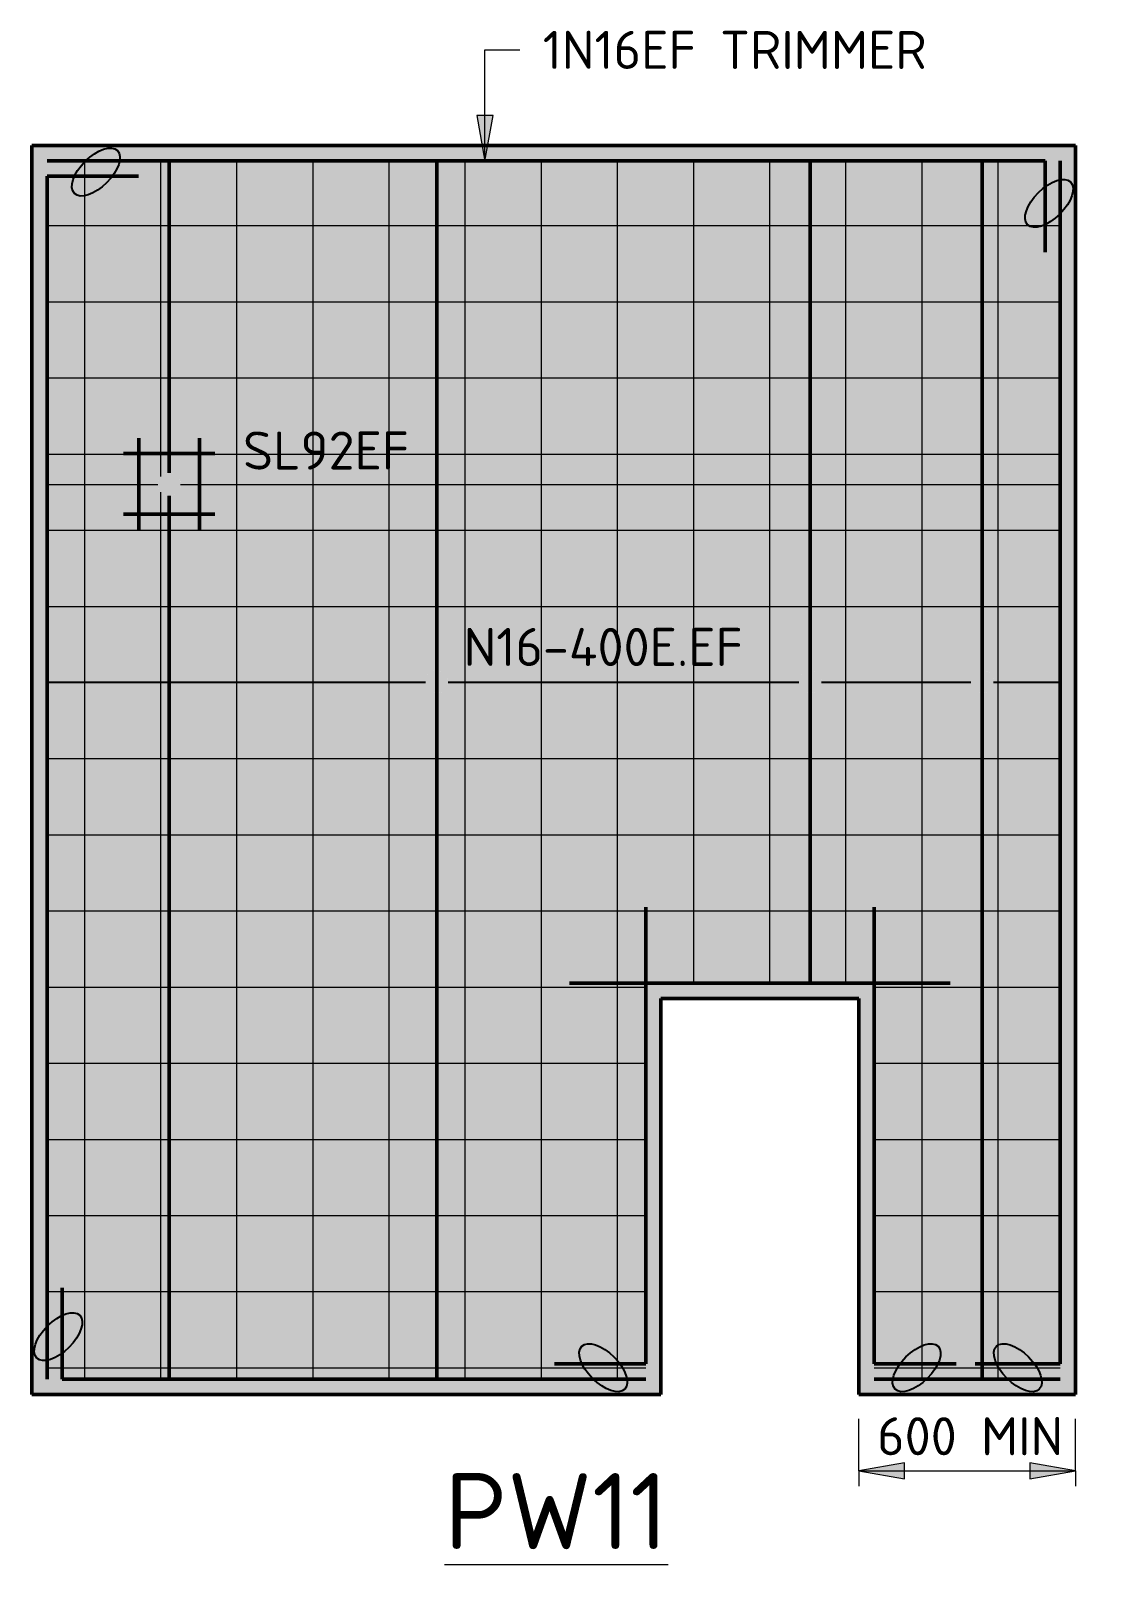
# Model space of a CAD drawing. Header units: millimetres. Extents: x -1292747 to -1174108, y -8316 to 50210.
# Drawn here: x -1187077 to -1180098, y -8316 to 1780 of the extents above; entities that cross this region are included whole.
import ezdxf

# ---------------------------------------------------------------- set-up
doc = ezdxf.new("R2010")
doc.units = ezdxf.units.MM
for name, color, linetype, lineweight in [('A-000-T_TEXT', 231, 'Continuous', 13), ('A-010-D_DIM', 211, 'Continuous', 13), ('A-010-D_DIM-100', 211, 'Continuous', 13), ('A-010-M_LINE', 90, 'Continuous', 13), ('A-060-M_DETAIL', 3, 'Continuous', 25), ('Z-000-T_TEXT', 131, 'Continuous', 18), ('Z-060-M_DETAIL', 92, 'Continuous', 25)]:
    doc.layers.add(name, color=color, linetype=linetype, lineweight=lineweight)
doc.styles.add('ISOCPEUR', font='isocpeur.ttf', dxfattribs={"height": 250})
doc.styles.add('ISOCPEUR_B_2', font='', dxfattribs={"height": 500})
doc.styles.get('ISOCPEUR_B_2').set_extended_font_data('ISOCPEUR', bold=True)
doc.dimstyles.new('2_5___Arrow___Transparent', dxfattribs={"dimscale": 304.8, "dimtxt": 248.995294, "dimasz": 0.984252, "dimexe": 0.328084, "dimexo": 0.524934, "dimgap": 0.082021, "dimtad": 1, "dimdec": 0, "dimzin": 0, "dimdsep": 46, "dimtxsty": 'ISOCPEUR', "dimsah": 1, "dimcen": 0.09, "dimadec": 0, "dimazin": 0, "dimtfac": 1, "dimtdec": 4, "dimtix": 1, "dimtmove": 0, "dimatfit": 3, "dimfxl": 1, "dimtvp": 1, "dimtolj": 1, "dimtzin": 0, "dimlwd": 18, "dimlwe": 18, "dimarcsym": 2})

# ---------------------------------------------------------------- blocks, each defined once
blk = doc.blocks.new('NRP_Reinf Extent - Extent Scale 100-4198269-S3_901 - TYPICAL PRECAST TYPE DETAILS')
at = {"layer": 'Z-060-M_DETAIL', "lineweight": 13}
for points in [[(2660, -75), (2679, -72), (2697, -65), (2713, -53), (2725, -38), (2732, -19), (2735, 0), (2732, 19), (2725, 37), (2713, 53), (2697, 65), (2679, 72), (2660, 75), (2640, 72), (2622, 65), (2607, 53), (2595, 37), (2587, 19), (2585, 0), (2587, -19), (2595, -38), (2607, -53), (2622, -65), (2640, -72)], [(5112, -75), (5131, -72), (5149, -65), (5165, -53), (5177, -38), (5184, -19), (5187, 0), (5184, 19), (5177, 37), (5165, 53), (5149, 65), (5131, 72), (5112, 75), (5092, 72), (5074, 65), (5059, 53), (5047, 37), (5039, 19), (5037, 0), (5039, -19), (5047, -38), (5059, -53), (5074, -65), (5092, -72)], [(6242, -75), (6261, -72), (6279, -65), (6295, -53), (6307, -38), (6314, -19), (6317, 0), (6314, 19), (6307, 37), (6295, 53), (6279, 65), (6261, 72), (6242, 75), (6222, 72), (6204, 65), (6189, 53), (6177, 37), (6169, 19), (6167, 0), (6169, -19), (6177, -38), (6189, -53), (6204, -65), (6222, -72)]]:
    blk.add_hatch(color=226, dxfattribs=at).paths.add_polyline_path(points)
at = {"layer": 'Z-060-M_DETAIL', "color": 236, "lineweight": 50}
for p, q in [((100, -200), (100, 200)), ((6755, -200), (6755, 200))]:
    blk.add_line(p, q, dxfattribs=at)
at = {"layer": 'Z-060-M_DETAIL', "color": 226, "lineweight": 13}
for p, q in [((100, 0), (2585, 0)), ((2735, 0), (5037, 0)), ((5187, 0), (6167, 0)), ((6317, 0), (6755, 0))]:
    blk.add_line(p, q, dxfattribs=at)
blk = doc.blocks.new('NRP_Reinf Bar Plan BTM BN - NRP_Reinf Bar Plan BTM-4197009-S3_901 - TYPICAL PRECAST TYPE DETAILS')
at = {"layer": 'Z-060-M_DETAIL', "color": 236, "lineweight": 50}
for p, q in [((800, 0), (100, 0)), ((800, 0), (7400, 0)), ((7400, 0), (8100, 0))]:
    blk.add_line(p, q, dxfattribs=at)
blk = doc.blocks.new('NRP_Reinf Bar Plan BTM BN - NRP_Reinf Bar Plan BTM-4198069-S3_901 - TYPICAL PRECAST TYPE DETAILS')
at = {"layer": 'Z-060-M_DETAIL', "color": 236, "lineweight": 50}
for p, q in [((2021, -300), (2021, 300)), ((2421, -300), (2421, 300)), ((1921, 200), (2521, 200)), ((600, 0), (100, 0)), ((600, 0), (2149, 0)), ((2299, 0), (7600, 0)), ((7600, 0), (8100, 0)), ((1921, -200), (2521, -200))]:
    blk.add_line(p, q, dxfattribs=at)
blk = doc.blocks.new('NRP_Reinf Extent - Extent Scale 100-4197949-S3_901 - TYPICAL PRECAST TYPE DETAILS')
at = {"layer": 'Z-060-M_DETAIL', "lineweight": 13}
blk.add_hatch(color=226, dxfattribs=at).paths.add_polyline_path([(902, -75), (921, -72), (939, -65), (955, -53), (967, -38), (974, -19), (977, 0), (974, 19), (967, 37), (955, 53), (939, 65), (921, 72), (902, 75), (883, 72), (864, 65), (849, 53), (837, 37), (830, 19), (827, 0), (830, -19), (837, -38), (849, -53), (864, -65), (883, -72)])
at = {"layer": 'Z-060-M_DETAIL', "color": 236, "lineweight": 50}
for p, q in [((100, -200), (100, 200)), ((6755, -200), (6755, 200))]:
    blk.add_line(p, q, dxfattribs=at)
at = {"layer": 'Z-060-M_DETAIL', "color": 226, "lineweight": 13}
for p, q in [((977, 0), (6755, 0)), ((100, 0), (827, 0))]:
    blk.add_line(p, q, dxfattribs=at)
blk = doc.blocks.new('NRP_Reinf Bar Plan BTM BN - NRP_Reinf Bar Plan BTM-4197010-S3_901 - TYPICAL PRECAST TYPE DETAILS')
at = {"layer": 'Z-060-M_DETAIL', "color": 236, "lineweight": 50}
for p, q in [((800, 0), (100, 0)), ((800, 0), (4800, 0)), ((4800, 0), (5500, 0))]:
    blk.add_line(p, q, dxfattribs=at)
blk = doc.blocks.new('DIMBLOCK7-S3_901 - TYPICAL PRECAST TYPE DETAILS')
at = {"layer": 'A-010-D_DIM-100', "lineweight": 18}
for points in [[(-1181638, -7676), (-1181338, -7729), (-1181338, -7623)], [(-1180215, -7676), (-1180515, -7623), (-1180515, -7729)]]:
    blk.add_hatch(color=256, dxfattribs=at).paths.add_polyline_path(points)
for p, q in [((-1181638, -7676), (-1181638, -7334)), ((-1180215, -7676), (-1180215, -7334)), ((-1181338, -7623), (-1181638, -7676)), ((-1181338, -7729), (-1181338, -7623)), ((-1180215, -7676), (-1180515, -7623)), ((-1180515, -7623), (-1180515, -7729)), ((-1181638, -7676), (-1180215, -7676)), ((-1181638, -7676), (-1181338, -7729)), ((-1181638, -7676), (-1181638, -7776)), ((-1180515, -7729), (-1180215, -7676)), ((-1180215, -7676), (-1180215, -7776))]:
    blk.add_line(p, q, dxfattribs=at)
at = {"layer": 'A-010-D_DIM-100', "color": 0, "lineweight": 18, "insert": (-1181518, -7324), "char_height": 250, "width": 1419.27, "attachment_point": 1, "line_spacing_factor": 1.149209, "style": 'ISOCPEUR'}
blk.add_mtext('600 MIN', dxfattribs=at)
blk = doc.blocks.new('NRP_Loop _v2_ - NRP_Loop BN-2974536-S3_901 - TYPICAL PRECAST TYPE DETAILS')
at = {"layer": 'Z-000-T_TEXT', "lineweight": 25}
blk.add_ellipse((0, 0), major_axis=(1.41, 1.41), ratio=0.5, dxfattribs=at)
blk = doc.blocks.new('NRP_Loop _v2_ - NRP_Loop BN-4195053-S3_901 - TYPICAL PRECAST TYPE DETAILS')
at = {"layer": 'Z-000-T_TEXT', "lineweight": 25}
blk.add_ellipse((0, 0), major_axis=(-1.41, 1.41), ratio=0.5, dxfattribs=at)

msp = doc.modelspace()

# ---------------------------------------------------------------- hatches: boundary and pattern name
at = {"layer": 'A-000-T_TEXT', "lineweight": 18}
msp.add_hatch(color=7, dxfattribs=at).paths.add_polyline_path([(-1184093.3, 924), (-1184040.4, 1224), (-1184146.2, 1224)])
at = {"layer": 'Z-060-M_DETAIL'}
h = msp.add_hatch(color=10, dxfattribs=at)
h.paths.add_polyline_path([(-1185479.4, -7174.2), (-1182937.7, -7174.2), (-1182937.7, -4574.2), (-1181637.7, -4574.2), (-1181637.7, -7174.2), (-1180214.7, -7174.2), (-1180214.7, 1025.8), (-1187069.7, 1025.8), (-1187069.7, -7174.2)])
h.paths.add_polyline_path([(-1181957.8, -2569.6), (-1181977.2, -2567), (-1181995.3, -2559.5), (-1182010.8, -2547.6), (-1182022.8, -2532.1), (-1182030.2, -2514), (-1182032.8, -2494.6), (-1182030.2, -2475.2), (-1182022.8, -2457.1), (-1182010.8, -2441.6), (-1181995.3, -2429.6), (-1181977.2, -2422.1), (-1181957.8, -2419.6), (-1181938.4, -2422.1), (-1181920.3, -2429.6), (-1181902.3, -2444.8), (-1181892.9, -2457.1), (-1181885.4, -2475.2), (-1181882.8, -2494.6), (-1181885.4, -2514), (-1181892.9, -2532.1), (-1181904.8, -2547.6), (-1181920.3, -2559.5), (-1181938.4, -2567)])
h.paths.add_polyline_path([(-1180827.8, -2569.6), (-1180847.2, -2567), (-1180865.3, -2559.5), (-1180880.8, -2547.6), (-1180892.8, -2532.1), (-1180900.2, -2514), (-1180902.8, -2494.6), (-1180900.2, -2475.2), (-1180892.8, -2457.1), (-1180880.8, -2441.6), (-1180865.3, -2429.6), (-1180847.2, -2422.1), (-1180827.8, -2419.6), (-1180808.4, -2422.1), (-1180790.3, -2429.6), (-1180774.8, -2441.6), (-1180762.9, -2457.1), (-1180755.4, -2475.2), (-1180752.8, -2494.6), (-1180755.4, -2514), (-1180762.9, -2532.1), (-1180774.8, -2547.6), (-1180790.3, -2559.5), (-1180808.4, -2567)])
h.paths.add_polyline_path([(-1184409.8, -2569.6), (-1184429.2, -2567), (-1184447.3, -2559.5), (-1184462.8, -2547.6), (-1184474.7, -2532.1), (-1184482.2, -2514), (-1184484.8, -2494.6), (-1184482.2, -2475.2), (-1184474.7, -2457.1), (-1184462.8, -2441.6), (-1184447.3, -2429.6), (-1184429.2, -2422.1), (-1184409.8, -2419.6), (-1184390.3, -2422.1), (-1184372.3, -2429.6), (-1184356.7, -2441.6), (-1184344.8, -2457.1), (-1184337.3, -2475.2), (-1184334.8, -2494.6), (-1184337.3, -2514), (-1184344.8, -2532.1), (-1184356.7, -2547.6), (-1184372.3, -2559.5), (-1184390.3, -2567)])
h.paths.add_polyline_path([(-1186167.7, -1273.4), (-1186187.1, -1270.8), (-1186205.2, -1263.3), (-1186220.7, -1251.4), (-1186232.6, -1235.9), (-1186240.1, -1217.8), (-1186242.7, -1198.4), (-1186240.1, -1179), (-1186232.6, -1160.9), (-1186220.7, -1145.4), (-1186205.2, -1133.4), (-1186187.1, -1126), (-1186167.7, -1123.4), (-1186148.3, -1126), (-1186130.2, -1133.4), (-1186114.6, -1145.4), (-1186102.7, -1160.9), (-1186095.2, -1179), (-1186092.7, -1198.4), (-1186095.2, -1217.8), (-1186102.7, -1235.9), (-1186114.6, -1251.4), (-1186130.2, -1263.3), (-1186148.3, -1270.8)])
at = {"layer": 'Z-060-M_DETAIL', "lineweight": 18}
h = msp.add_hatch(dxfattribs=at)
h.set_pattern_fill('FP_6', color=9, style=0, pattern_type=2)
h.set_pattern_definition([(0, (-1208222.77, 0), (0, 500), []), (90, (-1208222.77, 0), (-500, 3e-14), [])])
h.paths.add_polyline_path([(-1186969.7, -7074.2), (-1183037.7, -7074.2), (-1183037.7, -4474.2), (-1181537.7, -4474.2), (-1181537.7, -7074.2), (-1180314.7, -7074.2), (-1180314.7, 925.8), (-1186969.7, 925.8), (-1186969.7, -3240.7)])
h.paths.add_polyline_path([(-1181957.8, -2569.6), (-1181977.2, -2567), (-1181995.3, -2559.5), (-1182010.8, -2547.6), (-1182022.8, -2532.1), (-1182030.2, -2514), (-1182032.8, -2494.6), (-1182030.2, -2475.2), (-1182022.8, -2457.1), (-1182010.8, -2441.6), (-1181995.3, -2429.6), (-1181977.2, -2422.1), (-1181957.8, -2419.6), (-1181938.4, -2422.1), (-1181920.3, -2429.6), (-1181904.8, -2441.6), (-1181892.9, -2457.1), (-1181885.4, -2475.2), (-1181882.8, -2494.6), (-1181885.4, -2514), (-1181892.9, -2532.1), (-1181904.8, -2547.6), (-1181920.3, -2559.5), (-1181938.4, -2567)])
h.paths.add_polyline_path([(-1180827.8, -2569.6), (-1180847.2, -2567), (-1180865.3, -2559.5), (-1180880.8, -2547.6), (-1180892.8, -2532.1), (-1180900.2, -2514), (-1180902.8, -2494.6), (-1180900.2, -2475.2), (-1180892.8, -2457.1), (-1180880.8, -2441.6), (-1180865.3, -2429.6), (-1180847.2, -2422.1), (-1180827.8, -2419.6), (-1180808.4, -2422.1), (-1180790.3, -2429.6), (-1180774.8, -2441.6), (-1180762.9, -2457.1), (-1180755.4, -2475.2), (-1180752.8, -2494.6), (-1180755.4, -2514), (-1180762.9, -2532.1), (-1180774.8, -2547.6), (-1180790.3, -2559.5), (-1180808.4, -2567)])
h.paths.add_polyline_path([(-1184409.8, -2569.6), (-1184429.2, -2567), (-1184447.3, -2559.5), (-1184462.8, -2547.6), (-1184474.7, -2532.1), (-1184482.2, -2514), (-1184484.8, -2494.6), (-1184482.2, -2475.2), (-1184474.7, -2457.1), (-1184462.8, -2441.6), (-1184447.3, -2429.6), (-1184429.2, -2422.1), (-1184409.8, -2419.6), (-1184390.3, -2422.1), (-1184372.3, -2429.6), (-1184356.7, -2441.6), (-1184344.8, -2457.1), (-1184337.3, -2475.2), (-1184334.8, -2494.6), (-1184337.3, -2514), (-1184344.8, -2532.1), (-1184356.7, -2547.6), (-1184372.3, -2559.5), (-1184390.3, -2567)])
h.paths.add_polyline_path([(-1186167.7, -1273.4), (-1186187.1, -1270.8), (-1186205.2, -1263.3), (-1186220.7, -1251.4), (-1186232.6, -1235.9), (-1186240.1, -1217.8), (-1186242.7, -1198.4), (-1186240.1, -1179), (-1186232.6, -1160.9), (-1186220.7, -1145.4), (-1186205.2, -1133.4), (-1186187.1, -1126), (-1186167.7, -1123.4), (-1186148.3, -1126), (-1186130.2, -1133.4), (-1186114.6, -1145.4), (-1186102.7, -1160.9), (-1186095.2, -1179), (-1186092.7, -1198.4), (-1186095.2, -1217.8), (-1186102.7, -1235.9), (-1186114.6, -1251.4), (-1186130.2, -1263.3), (-1186148.3, -1270.8)])

# ---------------------------------------------------------------- linework, layer by layer
at = {"layer": 'A-000-T_TEXT', "color": 250, "lineweight": 18}
for p, q in [((-1184093.3, 1654.4), (-1183864, 1654.4)), ((-1184093.3, 924), (-1184093.3, 1654.4)), ((-1184040.4, 1224), (-1184146.2, 1224)), ((-1184146.2, 1224), (-1184093.3, 924)), ((-1184093.3, 924), (-1184040.4, 1224))]:
    msp.add_line(p, q, dxfattribs=at)
at = {"layer": 'A-010-M_LINE', "lineweight": 50}
for p, q in [((-1187069.7, 1025.8), (-1187069.7, -7174.2)), ((-1180214.7, 1025.8), (-1187069.7, 1025.8)), ((-1180214.7, -7174.2), (-1180214.7, 1025.8)), ((-1180414.7, 925.8), (-1186969.7, 925.8)), ((-1180414.7, 325.8), (-1180414.7, 925.8)), ((-1180314.7, -6974.2), (-1180314.7, 925.8)), ((-1186969.7, 825.8), (-1186969.7, -7074.2)), ((-1186969.7, 825.8), (-1186369.7, 825.8)), ((-1183037.7, -6974.2), (-1183037.7, -3974.2)), ((-1181537.7, -6974.2), (-1181537.7, -3974.2)), ((-1183537.7, -4474.2), (-1181037.7, -4474.2)), ((-1182937.7, -7174.2), (-1182937.7, -4574.2)), ((-1182937.7, -4574.2), (-1181637.7, -4574.2)), ((-1181637.7, -4574.2), (-1181637.7, -7174.2)), ((-1186869.7, -6474.2), (-1186869.7, -7074.2)), ((-1183037.7, -6974.2), (-1183637.7, -6974.2)), ((-1181537.7, -6974.2), (-1180997.7, -6974.2)), ((-1180314.7, -6974.2), (-1180874.7, -6974.2)), ((-1186869.7, -7074.2), (-1183037.7, -7074.2)), ((-1181537.7, -7074.2), (-1180314.7, -7074.2)), ((-1187069.7, -7174.2), (-1182937.7, -7174.2)), ((-1181637.7, -7174.2), (-1180214.7, -7174.2))]:
    msp.add_line(p, q, dxfattribs=at)

# ---------------------------------------------------------------- block references
at = {"layer": 'Z-000-T_TEXT', "lineweight": 25, "xscale": 100, "yscale": 100, "zscale": 100}
for name, p, rotation in [('NRP_Loop _v2_ - NRP_Loop BN-4195053-S3_901 - TYPICAL PRECAST TYPE DETAILS', (-1186648.7, 852.3), 89.99999999999959), ('NRP_Loop _v2_ - NRP_Loop BN-2974536-S3_901 - TYPICAL PRECAST TYPE DETAILS', (-1186896.1, -6795.2), 180), ('NRP_Loop _v2_ - NRP_Loop BN-2974536-S3_901 - TYPICAL PRECAST TYPE DETAILS', (-1183316.8, -6999.2), 270.0000000000003), ('NRP_Loop _v2_ - NRP_Loop BN-4195053-S3_901 - TYPICAL PRECAST TYPE DETAILS', (-1181258.6, -6999.2), 269.9999999999996), ('NRP_Loop _v2_ - NRP_Loop BN-2974536-S3_901 - TYPICAL PRECAST TYPE DETAILS', (-1180593.7, -6999.2), 270.0000000000003)]:
    msp.add_blockref(name, p, dxfattribs=dict(at, rotation=rotation))
msp.add_blockref('NRP_Loop _v2_ - NRP_Loop BN-2974536-S3_901 - TYPICAL PRECAST TYPE DETAILS', (-1180388.2, 646.7), dxfattribs=at)
at = {"layer": 'Z-060-M_DETAIL', "color": 236, "lineweight": 50, "rotation": 269.9999999999999}
for name, p in [('NRP_Reinf Bar Plan BTM BN - NRP_Reinf Bar Plan BTM-4198069-S3_901 - TYPICAL PRECAST TYPE DETAILS', (-1186167.7, 1025.8)), ('NRP_Reinf Bar Plan BTM BN - NRP_Reinf Bar Plan BTM-4197009-S3_901 - TYPICAL PRECAST TYPE DETAILS', (-1184409.8, 1025.8)), ('NRP_Reinf Bar Plan BTM BN - NRP_Reinf Bar Plan BTM-4197010-S3_901 - TYPICAL PRECAST TYPE DETAILS', (-1181957.8, 1025.8)), ('NRP_Reinf Bar Plan BTM BN - NRP_Reinf Bar Plan BTM-4197009-S3_901 - TYPICAL PRECAST TYPE DETAILS', (-1180827.8, 1025.8))]:
    msp.add_blockref(name, p, dxfattribs=at)
at = {"layer": 'Z-060-M_DETAIL', "color": 226, "lineweight": 13}
for name, p in [('NRP_Reinf Extent - Extent Scale 100-4197949-S3_901 - TYPICAL PRECAST TYPE DETAILS', (-1187069.7, -1198.4)), ('NRP_Reinf Extent - Extent Scale 100-4198269-S3_901 - TYPICAL PRECAST TYPE DETAILS', (-1187069.7, -2494.6))]:
    msp.add_blockref(name, p, dxfattribs=at)

# ---------------------------------------------------------------- texts
at = {"layer": 'A-000-T_TEXT', "color": 7, "lineweight": 18, "insert": (-1183714, 1779.4), "char_height": 250, "width": 2950.21, "attachment_point": 1, "style": 'ISOCPEUR'}
msp.add_mtext('1N16EF TRIMMER', dxfattribs=at)
at = {"layer": 'A-000-T_TEXT', "color": 7, "lineweight": 18, "insert": (-1184359.4, -7691), "char_height": 500, "width": 1787.763, "attachment_point": 1, "style": 'ISOCPEUR_B_2', "bg_fill": 3, "box_fill_scale": 1.25, "bg_fill_color": 256, "bg_fill_true_color": 13158600, "bg_fill_transparency": 0}
msp.add_mtext('\\LPW11', dxfattribs=at)
at = {"layer": 'A-060-M_DETAIL', "lineweight": 13, "char_height": 250, "attachment_point": 1, "style": 'ISOCPEUR'}
for s, insert, width in [('SL92EF', (-1185682.5, -851.4), 1322.784), ('N16-400E.EF', (-1184233.7, -2141.4), 2236.708)]:
    msp.add_mtext(s, dxfattribs=dict(at, insert=insert, width=width))

# ---------------------------------------------------------------- dimensions: what is measured, and where the dimension line sits
at = {"layer": 'A-010-D_DIM', "lineweight": 18}
dim = msp.add_linear_dim(base=(-1180214.7, -7675.8), p1=(-1181637.7, -7174.2), p2=(-1180214.7, -7174.2), text='600 MIN', dimstyle='2_5___Arrow___Transparent', override={"dimpost": '<>', "dimfxl": 1423.043051}, dxfattribs=at)
dim.commit()
dim.dimension.update_dxf_attribs({"geometry": 'DIMBLOCK7-S3_901 - TYPICAL PRECAST TYPE DETAILS', "text_midpoint": (-1180926.2, -7525.7)})

doc.saveas('drawing.dxf')
